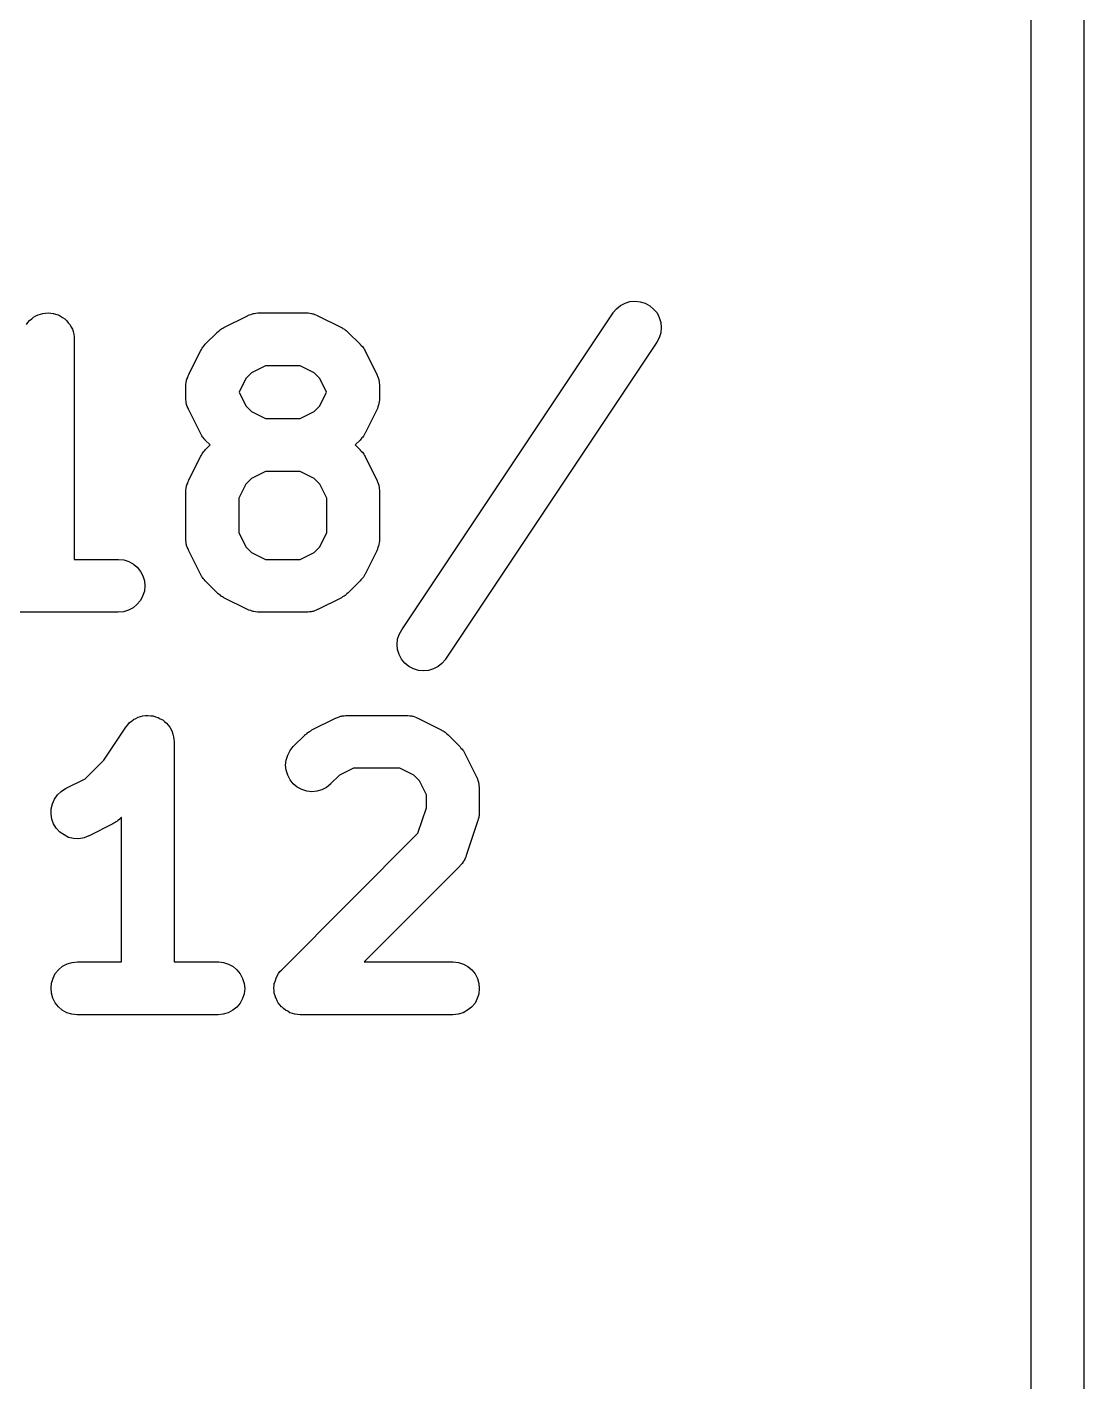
# Model space of a CAD drawing. Extents: x 74.5 to 148.7, y -138.1 to -71.3.
# Drawn here: x 117.724 to 120.725, y -101.637 to -97.79 of the extents above; entities that cross this region are included whole.
import ezdxf

# ---------------------------------------------------------------- set-up
doc = ezdxf.new("R2010")
doc.units = 0
doc.header["$MEASUREMENT"] = 0
doc.layers.add('BLACK', color=7, linetype='CONTINUOUS')

msp = doc.modelspace()

# ---------------------------------------------------------------- linework, layer by layer
at = {"layer": 'BLACK', "linetype": 'CONTINUOUS'}
for p, q in [((120.725, -92.7137), (120.725, -105.406)), ((120.575, -105.335), (120.575, -92.785)), ((119.422, -98.5737), (119.436, -98.5696)), ((119.436, -98.5696), (119.451, -98.5683)), ((119.451, -98.5683), (119.465, -98.5699)), ((119.465, -98.5699), (119.479, -98.5742)), ((117.742, -98.6138), (117.749, -98.6104)), ((117.749, -98.6104), (117.755, -98.6071)), ((117.755, -98.6071), (117.762, -98.6051)), ((117.755, -98.6071), (117.755, -98.6071)), ((117.755, -98.6071), (117.755, -98.6071)), ((117.762, -98.6051), (117.769, -98.603)), ((117.769, -98.603), (117.776, -98.6024)), ((117.769, -98.603), (117.769, -98.603)), ((117.769, -98.603), (117.769, -98.603)), ((117.776, -98.6024), (117.784, -98.6017)), ((117.784, -98.6017), (117.784, -98.6017)), ((117.784, -98.6017), (117.791, -98.6024)), ((117.784, -98.6017), (117.784, -98.6017)), ((117.791, -98.6024), (117.798, -98.6032)), ((117.798, -98.6032), (117.798, -98.6032)), ((117.798, -98.6032), (117.799, -98.6032)), ((117.799, -98.6032), (117.805, -98.6053)), ((117.805, -98.6053), (117.812, -98.6075)), ((117.812, -98.6075), (117.812, -98.6076)), ((117.812, -98.6076), (117.813, -98.6076)), ((117.813, -98.6076), (117.819, -98.6109)), ((117.819, -98.6109), (117.825, -98.6145)), ((118.283, -98.6429), (118.35, -98.6096)), ((118.35, -98.6096), (118.351, -98.6091)), ((118.351, -98.6091), (118.353, -98.6084)), ((118.353, -98.6084), (118.355, -98.6073)), ((118.355, -98.6073), (118.36, -98.6058)), ((118.36, -98.6058), (118.364, -98.6041)), ((118.364, -98.6041), (118.367, -98.6037)), ((118.367, -98.6037), (118.369, -98.6031)), ((118.369, -98.6031), (118.374, -98.6026)), ((118.374, -98.6026), (118.379, -98.6018)), ((118.379, -98.6018), (118.381, -98.6019)), ((118.381, -98.6019), (118.383, -98.6017)), ((118.383, -98.6017), (118.517, -98.6017)), ((118.517, -98.6017), (118.518, -98.6017)), ((118.518, -98.6017), (118.52, -98.6019)), ((118.52, -98.6019), (118.522, -98.6019)), ((118.522, -98.6019), (118.527, -98.6027)), ((118.527, -98.6027), (118.532, -98.6033)), ((118.532, -98.6033), (118.534, -98.604)), ((118.534, -98.604), (118.537, -98.6043)), ((118.537, -98.6043), (118.541, -98.6062)), ((118.541, -98.6062), (118.546, -98.6077)), ((118.546, -98.6077), (118.548, -98.6088)), ((118.548, -98.6088), (118.55, -98.6096)), ((118.55, -98.6096), (118.617, -98.6429)), ((118.788, -99.5017), (119.388, -98.6017)), ((119.388, -98.6009), (119.398, -98.5897)), ((119.388, -98.6017), (119.388, -98.6009)), ((119.398, -98.5897), (119.409, -98.5805)), ((119.409, -98.5805), (119.422, -98.5737)), ((119.479, -98.5742), (119.492, -98.5812)), ((119.492, -98.5812), (119.503, -98.5906)), ((119.503, -98.5906), (119.513, -98.6019)), ((119.513, -98.6019), (119.519, -98.6149)), ((117.722, -98.6342), (117.726, -98.6287)), ((117.726, -98.6287), (117.731, -98.6231)), ((117.731, -98.623), (117.737, -98.6184)), ((117.731, -98.6231), (117.731, -98.623)), ((117.731, -98.623), (117.731, -98.623)), ((117.737, -98.6184), (117.742, -98.6139)), ((117.742, -98.6139), (117.742, -98.6138)), ((117.742, -98.6139), (117.742, -98.6139)), ((117.825, -98.6145), (117.825, -98.6145)), ((117.825, -98.6145), (117.825, -98.6146)), ((117.825, -98.6146), (117.831, -98.6189)), ((117.831, -98.6189), (117.837, -98.6238)), ((117.837, -98.6238), (117.837, -98.6239)), ((117.837, -98.6239), (117.837, -98.6239)), ((117.837, -98.6239), (117.841, -98.6295)), ((117.841, -98.6295), (117.846, -98.6352)), ((117.846, -98.6352), (117.846, -98.6352)), ((117.846, -98.6352), (117.846, -98.6353)), ((117.846, -98.6353), (117.849, -98.6417)), ((117.849, -98.6417), (117.853, -98.6481)), ((117.853, -98.6481), (117.853, -98.6481)), ((117.853, -98.6481), (117.853, -98.6482)), ((117.853, -98.6482), (117.855, -98.6549)), ((118.271, -98.6507), (118.273, -98.649)), ((118.273, -98.649), (118.276, -98.6471)), ((118.276, -98.6471), (118.28, -98.6452)), ((118.28, -98.6452), (118.283, -98.6429)), ((118.617, -98.6429), (118.618, -98.6434)), ((118.618, -98.6434), (118.621, -98.6457)), ((118.621, -98.6457), (118.625, -98.6477)), ((118.625, -98.6477), (118.627, -98.6497)), ((118.627, -98.6497), (118.63, -98.6514)), ((119.519, -98.6149), (119.524, -98.6289)), ((119.524, -98.6289), (119.525, -98.6435)), ((119.525, -98.6435), (119.524, -98.658)), ((117.855, -98.6549), (117.857, -98.6621)), ((117.857, -98.6621), (117.857, -98.6622)), ((117.857, -98.6622), (117.857, -98.6622)), ((117.857, -98.6622), (117.858, -98.6695)), ((117.858, -98.6695), (117.858, -98.6767)), ((117.858, -98.6767), (117.858, -99.3017)), ((118.23, -98.6903), (118.264, -98.657)), ((118.264, -98.6562), (118.268, -98.6536)), ((118.264, -98.657), (118.264, -98.6562)), ((118.268, -98.6536), (118.271, -98.6507)), ((118.63, -98.6514), (118.633, -98.6543)), ((118.633, -98.6543), (118.636, -98.657)), ((118.636, -98.657), (118.67, -98.6903)), ((119.512, -98.6849), (118.912, -99.5849)), ((119.519, -98.672), (119.512, -98.6849)), ((119.524, -98.658), (119.519, -98.672)), ((118.183, -98.7765), (118.216, -98.7098)), ((118.216, -98.7098), (118.217, -98.7089)), ((118.217, -98.7089), (118.219, -98.7053)), ((118.219, -98.7053), (118.221, -98.7016)), ((118.221, -98.7016), (118.223, -98.6992)), ((118.223, -98.6992), (118.225, -98.6966)), ((118.225, -98.6966), (118.228, -98.6936)), ((118.228, -98.6936), (118.23, -98.6903)), ((118.67, -98.6903), (118.67, -98.691)), ((118.67, -98.691), (118.673, -98.6943)), ((118.673, -98.6943), (118.676, -98.6974)), ((118.676, -98.6974), (118.678, -98.7)), ((118.678, -98.7), (118.68, -98.7025)), ((118.68, -98.7025), (118.682, -98.7062)), ((118.682, -98.7062), (118.684, -98.7098)), ((118.684, -98.7098), (118.717, -98.7765)), ((118.401, -98.7517), (118.361, -98.7716)), ((118.499, -98.7517), (118.401, -98.7517)), ((118.539, -98.7716), (118.499, -98.7517)), ((118.175, -98.8046), (118.176, -98.7995)), ((118.176, -98.7995), (118.177, -98.7944)), ((118.177, -98.7923), (118.178, -98.7901)), ((118.177, -98.7944), (118.177, -98.7923)), ((118.178, -98.7901), (118.18, -98.7853)), ((118.18, -98.7853), (118.181, -98.7805)), ((118.181, -98.7805), (118.182, -98.7785)), ((118.182, -98.7785), (118.183, -98.7765)), ((118.345, -98.7878), (118.326, -98.8267)), ((118.361, -98.7716), (118.345, -98.7878)), ((118.555, -98.7878), (118.539, -98.7716)), ((118.574, -98.8267), (118.555, -98.7878)), ((118.717, -98.7765), (118.718, -98.7774)), ((118.718, -98.7774), (118.718, -98.7795)), ((118.718, -98.7795), (118.719, -98.7814)), ((118.719, -98.7814), (118.721, -98.7863)), ((118.721, -98.7863), (118.723, -98.7911)), ((118.723, -98.7911), (118.723, -98.7933)), ((118.723, -98.7933), (118.724, -98.7954)), ((118.724, -98.7954), (118.724, -98.8005)), ((118.724, -98.8005), (118.725, -98.8056)), ((118.175, -98.8068), (118.175, -98.8046)), ((118.175, -98.809), (118.175, -98.8068)), ((118.175, -98.81), (118.175, -98.809)), ((118.175, -98.8433), (118.175, -98.81)), ((118.326, -98.8267), (118.345, -98.8656)), ((118.555, -98.8656), (118.574, -98.8267)), ((118.725, -98.8056), (118.725, -98.8078)), ((118.725, -98.8078), (118.725, -98.81)), ((118.725, -98.81), (118.725, -98.8433)), ((118.175, -98.8455), (118.175, -98.8433)), ((118.175, -98.8477), (118.175, -98.8455)), ((118.176, -98.8528), (118.175, -98.8477)), ((118.176, -98.8579), (118.176, -98.8528)), ((118.177, -98.86), (118.176, -98.8579)), ((118.177, -98.8622), (118.177, -98.86)), ((118.179, -98.867), (118.177, -98.8622)), ((118.181, -98.8719), (118.179, -98.867)), ((118.182, -98.8739), (118.181, -98.8719)), ((118.182, -98.8759), (118.182, -98.8739)), ((118.183, -98.8769), (118.182, -98.8759)), ((118.216, -98.9435), (118.183, -98.8769)), ((118.345, -98.8656), (118.361, -98.8817)), ((118.539, -98.8817), (118.555, -98.8656)), ((118.717, -98.8769), (118.684, -98.9435)), ((118.718, -98.8748), (118.717, -98.8769)), ((118.719, -98.8729), (118.718, -98.8748)), ((118.72, -98.868), (118.719, -98.8729)), ((118.722, -98.8632), (118.72, -98.868)), ((118.723, -98.861), (118.722, -98.8632)), ((118.724, -98.8538), (118.723, -98.8589)), ((118.723, -98.8589), (118.723, -98.861)), ((118.725, -98.8488), (118.724, -98.8538)), ((118.725, -98.8433), (118.725, -98.8444)), ((118.725, -98.8444), (118.725, -98.8466)), ((118.725, -98.8466), (118.725, -98.8488)), ((118.361, -98.8817), (118.401, -98.9017)), ((118.401, -98.9017), (118.499, -98.9017)), ((118.499, -98.9017), (118.539, -98.8817)), ((118.218, -98.9471), (118.216, -98.9435)), ((118.22, -98.9508), (118.218, -98.9471)), ((118.222, -98.9533), (118.22, -98.9508)), ((118.224, -98.9559), (118.222, -98.9533)), ((118.227, -98.959), (118.224, -98.9559)), ((118.675, -98.9568), (118.672, -98.9598)), ((118.677, -98.9541), (118.675, -98.9568)), ((118.679, -98.9517), (118.677, -98.9541)), ((118.681, -98.948), (118.679, -98.9517)), ((118.683, -98.9445), (118.681, -98.948)), ((118.684, -98.9435), (118.683, -98.9445)), ((118.225, -98.9966), (118.228, -98.9936)), ((118.23, -98.9623), (118.227, -98.959)), ((118.228, -98.9936), (118.23, -98.9903)), ((118.23, -98.963), (118.23, -98.9623)), ((118.244, -98.9767), (118.23, -98.963)), ((118.23, -98.9903), (118.244, -98.9767)), ((118.67, -98.963), (118.656, -98.9767)), ((118.656, -98.9767), (118.67, -98.9903)), ((118.672, -98.9598), (118.67, -98.963)), ((118.67, -98.9903), (118.67, -98.991)), ((118.67, -98.991), (118.673, -98.9943)), ((118.673, -98.9943), (118.676, -98.9974)), ((118.183, -99.0765), (118.216, -99.0098)), ((118.216, -99.0098), (118.217, -99.0089)), ((118.217, -99.0089), (118.219, -99.0053)), ((118.219, -99.0053), (118.221, -99.0016)), ((118.221, -99.0016), (118.223, -98.9992)), ((118.223, -98.9992), (118.225, -98.9966)), ((118.676, -98.9974), (118.678, -99.0001)), ((118.678, -99.0001), (118.68, -99.0025)), ((118.68, -99.0025), (118.682, -99.0062)), ((118.682, -99.0062), (118.684, -99.0098)), ((118.684, -99.0098), (118.717, -99.0765)), ((118.361, -99.0716), (118.345, -99.0878)), ((118.401, -99.0517), (118.361, -99.0716)), ((118.499, -99.0517), (118.401, -99.0517)), ((118.539, -99.0716), (118.499, -99.0517)), ((118.555, -99.0878), (118.539, -99.0716)), ((118.175, -99.1046), (118.176, -99.0995)), ((118.175, -99.1068), (118.175, -99.1046)), ((118.175, -99.109), (118.175, -99.1068)), ((118.175, -99.11), (118.175, -99.109)), ((118.175, -99.2433), (118.175, -99.11)), ((118.176, -99.0995), (118.177, -99.0944)), ((118.177, -99.0923), (118.178, -99.0901)), ((118.177, -99.0944), (118.177, -99.0923)), ((118.178, -99.0901), (118.18, -99.0853)), ((118.18, -99.0853), (118.181, -99.0805)), ((118.181, -99.0805), (118.182, -99.0785)), ((118.182, -99.0785), (118.183, -99.0765)), ((118.345, -99.0878), (118.325, -99.1277)), ((118.575, -99.1277), (118.555, -99.0878)), ((118.717, -99.0765), (118.718, -99.0774)), ((118.718, -99.0774), (118.718, -99.0795)), ((118.718, -99.0795), (118.719, -99.0814)), ((118.719, -99.0814), (118.721, -99.0863)), ((118.721, -99.0863), (118.723, -99.0911)), ((118.723, -99.0911), (118.723, -99.0933)), ((118.723, -99.0933), (118.724, -99.0954)), ((118.724, -99.0954), (118.724, -99.1005)), ((118.724, -99.1005), (118.725, -99.1056)), ((118.725, -99.1056), (118.725, -99.1078)), ((118.725, -99.1078), (118.725, -99.11)), ((118.725, -99.11), (118.725, -99.2433)), ((118.325, -99.1277), (118.325, -99.2256)), ((118.575, -99.2256), (118.575, -99.1277)), ((118.325, -99.2256), (118.345, -99.2656)), ((118.555, -99.2656), (118.575, -99.2256)), ((118.175, -99.2455), (118.175, -99.2433)), ((118.175, -99.2477), (118.175, -99.2455)), ((118.176, -99.2528), (118.175, -99.2477)), ((118.176, -99.2579), (118.176, -99.2528)), ((118.177, -99.26), (118.176, -99.2579)), ((118.177, -99.2622), (118.177, -99.26)), ((118.179, -99.267), (118.177, -99.2622)), ((118.722, -99.2632), (118.72, -99.268)), ((118.723, -99.261), (118.722, -99.2632)), ((118.724, -99.2538), (118.723, -99.2589)), ((118.723, -99.2589), (118.723, -99.261)), ((118.725, -99.2488), (118.724, -99.2538)), ((118.725, -99.2433), (118.725, -99.2444)), ((118.725, -99.2444), (118.725, -99.2466)), ((118.725, -99.2466), (118.725, -99.2488)), ((117.858, -99.3017), (117.983, -99.3017)), ((117.983, -99.3017), (117.984, -99.3017)), ((117.984, -99.3017), (117.999, -99.3033)), ((117.999, -99.3033), (118.013, -99.3077)), ((118.181, -99.2719), (118.179, -99.267)), ((118.182, -99.2739), (118.181, -99.2719)), ((118.182, -99.2759), (118.182, -99.2739)), ((118.183, -99.2769), (118.182, -99.2759)), ((118.216, -99.3435), (118.183, -99.2769)), ((118.345, -99.2656), (118.361, -99.2817)), ((118.361, -99.2817), (118.401, -99.3017)), ((118.401, -99.3017), (118.499, -99.3017)), ((118.499, -99.3017), (118.539, -99.2817)), ((118.539, -99.2817), (118.555, -99.2656)), ((118.717, -99.2769), (118.684, -99.3435)), ((118.718, -99.2748), (118.717, -99.2769)), ((118.719, -99.2729), (118.718, -99.2748)), ((118.72, -99.268), (118.719, -99.2729)), ((118.013, -99.3077), (118.026, -99.3148)), ((118.026, -99.3148), (118.037, -99.3242)), ((118.037, -99.3242), (118.046, -99.3356)), ((118.046, -99.3356), (118.053, -99.3486)), ((118.053, -99.3486), (118.057, -99.3626)), ((118.057, -99.3626), (118.058, -99.3772)), ((118.058, -99.3772), (118.057, -99.3917)), ((118.218, -99.3471), (118.216, -99.3435)), ((118.22, -99.3508), (118.218, -99.3471)), ((118.222, -99.3533), (118.22, -99.3508)), ((118.224, -99.3559), (118.222, -99.3533)), ((118.227, -99.359), (118.224, -99.3559)), ((118.23, -99.3623), (118.227, -99.359)), ((118.23, -99.363), (118.23, -99.3623)), ((118.264, -99.3964), (118.23, -99.363)), ((118.67, -99.363), (118.636, -99.3964)), ((118.672, -99.3598), (118.67, -99.363)), ((118.675, -99.3568), (118.672, -99.3598)), ((118.677, -99.3541), (118.675, -99.3568)), ((118.679, -99.3517), (118.677, -99.3541)), ((118.681, -99.348), (118.679, -99.3517)), ((118.683, -99.3445), (118.681, -99.348)), ((118.684, -99.3435), (118.683, -99.3445)), ((118.046, -99.4186), (118.036, -99.4299)), ((118.052, -99.4057), (118.046, -99.4186)), ((118.057, -99.3917), (118.052, -99.4057)), ((118.267, -99.399), (118.264, -99.3964)), ((118.27, -99.402), (118.267, -99.399)), ((118.273, -99.4037), (118.27, -99.402)), ((118.275, -99.4057), (118.273, -99.4037)), ((118.279, -99.4076), (118.275, -99.4057)), ((118.282, -99.4099), (118.279, -99.4076)), ((118.283, -99.4104), (118.282, -99.4099)), ((118.35, -99.4437), (118.283, -99.4104)), ((118.617, -99.4104), (118.55, -99.4437)), ((118.62, -99.4082), (118.617, -99.4104)), ((118.624, -99.4062), (118.62, -99.4082)), ((118.627, -99.4043), (118.624, -99.4062)), ((118.629, -99.4026), (118.627, -99.4043)), ((118.632, -99.3997), (118.629, -99.4026)), ((118.636, -99.3971), (118.632, -99.3997)), ((118.636, -99.3964), (118.636, -99.3971)), ((117.983, -99.4517), (117.583, -99.4517)), ((117.998, -99.4502), (117.983, -99.4517)), ((118.012, -99.446), (117.998, -99.4502)), ((118.025, -99.4391), (118.012, -99.446)), ((118.036, -99.4299), (118.025, -99.4391)), ((118.352, -99.4445), (118.35, -99.4437)), ((118.354, -99.4456), (118.352, -99.4445)), ((118.359, -99.4471), (118.354, -99.4456)), ((118.363, -99.449), (118.359, -99.4471)), ((118.366, -99.4494), (118.363, -99.449)), ((118.368, -99.45), (118.366, -99.4494)), ((118.373, -99.4506), (118.368, -99.45)), ((118.378, -99.4515), (118.373, -99.4506)), ((118.38, -99.4514), (118.378, -99.4515)), ((118.382, -99.4517), (118.38, -99.4514)), ((118.383, -99.4517), (118.382, -99.4517)), ((118.517, -99.4517), (118.383, -99.4517)), ((118.519, -99.4515), (118.517, -99.4517)), ((118.521, -99.4515), (118.519, -99.4515)), ((118.526, -99.4507), (118.521, -99.4515)), ((118.531, -99.4502), (118.526, -99.4507)), ((118.533, -99.4496), (118.531, -99.4502)), ((118.536, -99.4493), (118.533, -99.4496)), ((118.54, -99.4475), (118.536, -99.4493)), ((118.545, -99.446), (118.54, -99.4475)), ((118.547, -99.445), (118.545, -99.446)), ((118.549, -99.4442), (118.547, -99.445)), ((118.55, -99.4437), (118.549, -99.4442)), ((118.775, -99.5432), (118.776, -99.5286)), ((118.776, -99.5286), (118.781, -99.5146)), ((118.781, -99.5146), (118.788, -99.5017)), ((118.776, -99.5578), (118.775, -99.5432)), ((118.781, -99.5718), (118.776, -99.5578)), ((118.787, -99.5847), (118.781, -99.5718)), ((118.797, -99.5961), (118.787, -99.5847)), ((118.808, -99.6054), (118.797, -99.5961)), ((118.821, -99.6124), (118.808, -99.6054)), ((118.891, -99.6062), (118.878, -99.6129)), ((118.902, -99.597), (118.891, -99.6062)), ((118.912, -99.5858), (118.902, -99.597)), ((118.912, -99.5849), (118.912, -99.5858)), ((118.835, -99.6168), (118.821, -99.6124)), ((118.849, -99.6183), (118.835, -99.6168)), ((118.864, -99.617), (118.849, -99.6183)), ((118.878, -99.6129), (118.864, -99.617)), ((118.014, -99.766), (118.02, -99.7613)), ((118.02, -99.7613), (118.026, -99.7569)), ((118.026, -99.7568), (118.033, -99.7533)), ((118.026, -99.7569), (118.026, -99.7568)), ((118.026, -99.7569), (118.026, -99.7569)), ((118.033, -99.7533), (118.039, -99.7501)), ((118.039, -99.7501), (118.046, -99.748)), ((118.039, -99.7501), (118.039, -99.7501)), ((118.039, -99.7501), (118.039, -99.7501)), ((118.046, -99.748), (118.053, -99.746)), ((118.053, -99.746), (118.06, -99.7453)), ((118.053, -99.746), (118.053, -99.746)), ((118.053, -99.746), (118.053, -99.746)), ((118.06, -99.7453), (118.067, -99.7447)), ((118.067, -99.7447), (118.067, -99.7447)), ((118.067, -99.7447), (118.075, -99.7455)), ((118.067, -99.7447), (118.067, -99.7447)), ((118.075, -99.7455), (118.082, -99.7462)), ((118.082, -99.7462), (118.082, -99.7462)), ((118.082, -99.7462), (118.082, -99.7462)), ((118.082, -99.7462), (118.089, -99.7485)), ((118.089, -99.7485), (118.096, -99.7505)), ((118.096, -99.7505), (118.096, -99.7506)), ((118.096, -99.7506), (118.096, -99.7506)), ((118.096, -99.7506), (118.102, -99.7541)), ((118.102, -99.7541), (118.109, -99.7575)), ((118.109, -99.7575), (118.109, -99.7575)), ((118.109, -99.7575), (118.109, -99.7576)), ((118.109, -99.7576), (118.114, -99.7622)), ((118.114, -99.7622), (118.12, -99.7668)), ((118.533, -99.7859), (118.6, -99.7526)), ((118.6, -99.7526), (118.601, -99.7521)), ((118.601, -99.7521), (118.603, -99.7514)), ((118.603, -99.7514), (118.605, -99.7503)), ((118.605, -99.7503), (118.61, -99.7488)), ((118.61, -99.7488), (118.614, -99.7471)), ((118.614, -99.7471), (118.617, -99.7467)), ((118.617, -99.7467), (118.619, -99.7461)), ((118.619, -99.7461), (118.624, -99.7456)), ((118.624, -99.7456), (118.629, -99.7448)), ((118.629, -99.7448), (118.631, -99.7449)), ((118.631, -99.7449), (118.633, -99.7447)), ((118.633, -99.7447), (118.8, -99.7447)), ((118.8, -99.7447), (118.801, -99.7447)), ((118.801, -99.7447), (118.803, -99.7449)), ((118.803, -99.7449), (118.805, -99.7449)), ((118.805, -99.7449), (118.811, -99.7457)), ((118.811, -99.7457), (118.816, -99.7463)), ((118.816, -99.7463), (118.818, -99.747)), ((118.818, -99.747), (118.82, -99.7473)), ((118.82, -99.7473), (118.825, -99.7492)), ((118.825, -99.7492), (118.83, -99.7507)), ((118.83, -99.7507), (118.831, -99.7518)), ((118.831, -99.7518), (118.834, -99.7526)), ((118.834, -99.7526), (118.9, -99.7859)), ((117.942, -99.8719), (118.004, -99.7781)), ((118.004, -99.7781), (118.005, -99.7773)), ((118.005, -99.7772), (118.01, -99.7713)), ((118.005, -99.7773), (118.005, -99.7772)), ((118.005, -99.7773), (118.005, -99.7773)), ((118.005, -99.7773), (118.005, -99.7773)), ((118.01, -99.7713), (118.014, -99.7661)), ((118.014, -99.7661), (118.014, -99.766)), ((118.014, -99.766), (118.014, -99.766)), ((118.12, -99.7668), (118.12, -99.7669)), ((118.12, -99.7669), (118.12, -99.7669)), ((118.12, -99.7669), (118.125, -99.7729)), ((118.125, -99.7729), (118.129, -99.7782)), ((118.129, -99.7782), (118.129, -99.7782)), ((118.129, -99.7782), (118.129, -99.7783)), ((118.129, -99.7783), (118.133, -99.7852)), ((118.133, -99.7852), (118.136, -99.7911)), ((118.136, -99.7911), (118.136, -99.7911)), ((118.136, -99.7911), (118.136, -99.7912)), ((118.136, -99.7912), (118.138, -99.7984)), ((118.138, -99.7984), (118.14, -99.8051)), ((118.48, -99.8333), (118.514, -99.8)), ((118.514, -99.7992), (118.518, -99.7966)), ((118.514, -99.8), (118.514, -99.7992)), ((118.518, -99.7966), (118.521, -99.7937)), ((118.521, -99.7937), (118.523, -99.792)), ((118.523, -99.792), (118.526, -99.7901)), ((118.526, -99.7901), (118.53, -99.7882)), ((118.53, -99.7882), (118.533, -99.7859)), ((118.9, -99.7859), (118.901, -99.7864)), ((118.901, -99.7864), (118.905, -99.7887)), ((118.905, -99.7887), (118.908, -99.7907)), ((118.908, -99.7907), (118.911, -99.7927)), ((118.911, -99.7927), (118.913, -99.7944)), ((118.913, -99.7944), (118.916, -99.7973)), ((118.916, -99.7973), (118.92, -99.8)), ((118.92, -99.8), (118.953, -99.8333)), ((118.14, -99.8051), (118.14, -99.8052)), ((118.14, -99.8052), (118.14, -99.8052)), ((118.14, -99.8052), (118.141, -99.8125)), ((118.141, -99.8125), (118.142, -99.8197)), ((118.142, -99.8197), (118.142, -100.445)), ((118.471, -99.8446), (118.48, -99.8333)), ((118.953, -99.8333), (118.954, -99.834)), ((118.954, -99.834), (118.956, -99.8373)), ((118.956, -99.8373), (118.959, -99.8404)), ((118.959, -99.8404), (118.961, -99.843)), ((117.889, -99.9247), (117.942, -99.8719)), ((118.458, -99.8861), (118.46, -99.8715)), ((118.46, -99.8715), (118.464, -99.8575)), ((118.464, -99.8575), (118.471, -99.8446)), ((118.961, -99.843), (118.963, -99.8455)), ((118.963, -99.8455), (118.965, -99.8492)), ((118.965, -99.8492), (118.967, -99.8528)), ((118.967, -99.8528), (119, -99.9195)), ((118.46, -99.9006), (118.458, -99.8861)), ((118.464, -99.9147), (118.46, -99.9006)), ((118.471, -99.9276), (118.464, -99.9147)), ((118.611, -99.9146), (118.586, -99.9394)), ((118.651, -99.8947), (118.611, -99.9146)), ((118.782, -99.8947), (118.651, -99.8947)), ((118.822, -99.9146), (118.782, -99.8947)), ((118.838, -99.9308), (118.822, -99.9146)), ((119, -99.9195), (119.001, -99.9204)), ((117.821, -99.9604), (117.833, -99.9526)), ((117.833, -99.9526), (117.889, -99.9247)), ((118.48, -99.939), (118.471, -99.9276)), ((118.491, -99.9484), (118.48, -99.939)), ((118.504, -99.9554), (118.491, -99.9484)), ((118.518, -99.9597), (118.504, -99.9554)), ((118.561, -99.956), (118.547, -99.9601)), ((118.574, -99.9492), (118.561, -99.956)), ((118.586, -99.9401), (118.574, -99.9492)), ((118.586, -99.9394), (118.586, -99.9401)), ((118.858, -99.9707), (118.838, -99.9308)), ((119.001, -99.9204), (119.002, -99.9225)), ((119.002, -99.9225), (119.003, -99.9244)), ((119.003, -99.9244), (119.004, -99.9293)), ((119.004, -99.9293), (119.006, -99.9341)), ((119.006, -99.9341), (119.006, -99.9363)), ((119.006, -99.9363), (119.007, -99.9384)), ((119.007, -99.9384), (119.007, -99.9435)), ((119.007, -99.9435), (119.008, -99.9486)), ((119.008, -99.9486), (119.008, -99.9508)), ((119.008, -99.9508), (119.008, -99.953)), ((119.008, -99.953), (119.008, -100.02)), ((117.792, -100.01), (117.796, -99.9957)), ((117.796, -99.9957), (117.802, -99.9824)), ((117.802, -99.9824), (117.81, -99.9704)), ((117.81, -99.9704), (117.821, -99.9604)), ((118.533, -99.9613), (118.518, -99.9597)), ((118.547, -99.9601), (118.533, -99.9613)), ((118.858, -100.007), (118.858, -99.9707)), ((117.792, -100.025), (117.792, -100.01)), ((117.794, -100.039), (117.792, -100.025)), ((117.992, -100.034), (117.986, -100.039)), ((117.992, -100.445), (117.992, -100.034)), ((118.834, -100.079), (118.858, -100.007)), ((119.008, -100.029), (119.007, -100.032)), ((119.007, -100.032), (119.007, -100.035)), ((119.008, -100.02), (119.008, -100.021)), ((119.008, -100.021), (119.008, -100.025)), ((119.008, -100.025), (119.008, -100.029)), ((117.799, -100.053), (117.794, -100.039)), ((117.807, -100.065), (117.799, -100.053)), ((117.817, -100.076), (117.807, -100.065)), ((117.967, -100.053), (117.9, -100.087)), ((117.97, -100.051), (117.967, -100.053)), ((117.974, -100.049), (117.97, -100.051)), ((117.977, -100.047), (117.974, -100.049)), ((117.979, -100.046), (117.977, -100.047)), ((117.982, -100.043), (117.979, -100.046)), ((117.986, -100.04), (117.982, -100.043)), ((117.986, -100.039), (117.986, -100.04)), ((119.004, -100.043), (118.971, -100.143)), ((119.005, -100.039), (119.004, -100.043)), ((119.007, -100.035), (119.005, -100.039)), ((117.829, -100.084), (117.817, -100.076)), ((117.842, -100.091), (117.829, -100.084)), ((117.856, -100.094), (117.842, -100.091)), ((117.871, -100.095), (117.856, -100.094)), ((117.886, -100.092), (117.871, -100.095)), ((117.899, -100.087), (117.886, -100.092)), ((117.9, -100.087), (117.899, -100.087)), ((118.447, -100.467), (118.834, -100.079)), ((118.969, -100.148), (118.967, -100.153)), ((118.97, -100.146), (118.969, -100.148)), ((118.971, -100.144), (118.97, -100.146)), ((118.971, -100.143), (118.971, -100.144)), ((118.953, -100.173), (118.681, -100.445)), ((118.954, -100.171), (118.953, -100.173)), ((118.956, -100.169), (118.954, -100.171)), ((118.959, -100.165), (118.956, -100.169)), ((118.962, -100.161), (118.959, -100.165)), ((118.963, -100.159), (118.962, -100.161)), ((118.965, -100.158), (118.963, -100.159)), ((118.967, -100.153), (118.965, -100.158)), ((117.814, -100.466), (117.825, -100.457)), ((117.825, -100.457), (117.838, -100.45)), ((117.838, -100.45), (117.852, -100.446)), ((117.852, -100.446), (117.867, -100.445)), ((117.867, -100.445), (117.992, -100.445)), ((118.142, -100.445), (118.267, -100.445)), ((118.267, -100.445), (118.268, -100.445)), ((118.268, -100.445), (118.282, -100.446)), ((118.282, -100.446), (118.296, -100.451)), ((118.296, -100.451), (118.309, -100.458)), ((118.309, -100.458), (118.32, -100.467)), ((118.681, -100.445), (118.933, -100.445)), ((118.933, -100.445), (118.934, -100.445)), ((118.934, -100.445), (118.949, -100.446)), ((118.949, -100.446), (118.963, -100.451)), ((118.963, -100.451), (118.976, -100.458)), ((118.976, -100.458), (118.987, -100.467)), ((117.793, -100.505), (117.798, -100.491)), ((117.798, -100.491), (117.804, -100.478)), ((117.804, -100.478), (117.814, -100.466)), ((118.32, -100.467), (118.329, -100.479)), ((118.329, -100.479), (118.336, -100.492)), ((118.336, -100.492), (118.34, -100.506)), ((118.429, -100.498), (118.431, -100.491)), ((118.431, -100.491), (118.434, -100.484)), ((118.431, -100.491), (118.431, -100.491)), ((118.431, -100.491), (118.431, -100.491)), ((118.434, -100.484), (118.438, -100.478)), ((118.438, -100.478), (118.442, -100.472)), ((118.438, -100.478), (118.438, -100.478)), ((118.438, -100.478), (118.438, -100.478)), ((118.442, -100.472), (118.447, -100.467)), ((118.987, -100.467), (118.996, -100.479)), ((118.996, -100.479), (119.003, -100.492)), ((119.003, -100.492), (119.007, -100.506)), ((117.792, -100.519), (117.793, -100.505)), ((117.793, -100.534), (117.792, -100.519)), ((117.797, -100.548), (117.793, -100.534)), ((118.34, -100.535), (118.336, -100.549)), ((118.34, -100.506), (118.342, -100.52)), ((118.342, -100.52), (118.34, -100.535)), ((118.425, -100.519), (118.426, -100.512)), ((118.426, -100.527), (118.425, -100.519)), ((118.425, -100.519), (118.425, -100.519)), ((118.425, -100.519), (118.425, -100.519)), ((118.426, -100.512), (118.426, -100.505)), ((118.426, -100.505), (118.427, -100.505)), ((118.426, -100.534), (118.426, -100.527)), ((118.428, -100.541), (118.426, -100.534)), ((118.426, -100.534), (118.426, -100.534)), ((118.426, -100.534), (118.426, -100.534)), ((118.427, -100.505), (118.429, -100.498)), ((118.427, -100.505), (118.427, -100.505)), ((119.007, -100.535), (119.002, -100.549)), ((119.007, -100.506), (119.008, -100.52)), ((119.008, -100.52), (119.007, -100.535)), ((117.804, -100.561), (117.797, -100.548)), ((117.813, -100.572), (117.804, -100.561)), ((117.824, -100.582), (117.813, -100.572)), ((118.32, -100.573), (118.308, -100.582)), ((118.329, -100.562), (118.32, -100.573)), ((118.336, -100.549), (118.329, -100.562)), ((118.43, -100.548), (118.428, -100.541)), ((118.431, -100.548), (118.43, -100.548)), ((118.434, -100.555), (118.431, -100.548)), ((118.431, -100.548), (118.431, -100.548)), ((118.437, -100.561), (118.434, -100.555)), ((118.442, -100.567), (118.437, -100.561)), ((118.437, -100.561), (118.437, -100.561)), ((118.437, -100.561), (118.437, -100.561)), ((118.446, -100.572), (118.442, -100.567)), ((118.447, -100.572), (118.446, -100.572)), ((118.452, -100.577), (118.447, -100.572)), ((118.447, -100.572), (118.447, -100.572)), ((118.986, -100.573), (118.975, -100.582)), ((118.996, -100.562), (118.986, -100.573)), ((119.002, -100.549), (118.996, -100.562)), ((117.837, -100.589), (117.824, -100.582)), ((117.851, -100.593), (117.837, -100.589)), ((117.866, -100.595), (117.851, -100.593)), ((117.867, -100.595), (117.866, -100.595)), ((118.267, -100.595), (117.867, -100.595)), ((118.281, -100.593), (118.267, -100.595)), ((118.295, -100.589), (118.281, -100.593)), ((118.308, -100.582), (118.295, -100.589)), ((118.458, -100.582), (118.452, -100.577)), ((118.464, -100.585), (118.458, -100.582)), ((118.458, -100.582), (118.458, -100.582)), ((118.458, -100.582), (118.458, -100.582)), ((118.47, -100.589), (118.464, -100.585)), ((118.471, -100.589), (118.47, -100.589)), ((118.478, -100.591), (118.471, -100.589)), ((118.471, -100.589), (118.471, -100.589)), ((118.484, -100.593), (118.478, -100.591)), ((118.485, -100.593), (118.484, -100.593)), ((118.492, -100.594), (118.485, -100.593)), ((118.485, -100.593), (118.485, -100.593)), ((118.499, -100.595), (118.492, -100.594)), ((118.5, -100.595), (118.499, -100.595)), ((118.499, -100.595), (118.499, -100.595)), ((118.499, -100.595), (118.499, -100.595)), ((118.499, -100.595), (118.499, -100.595)), ((118.933, -100.595), (118.5, -100.595)), ((118.948, -100.593), (118.933, -100.595)), ((118.962, -100.589), (118.948, -100.593)), ((118.975, -100.582), (118.962, -100.589))]:
    msp.add_line(p, q, dxfattribs=at)

doc.saveas('drawing.dxf')
